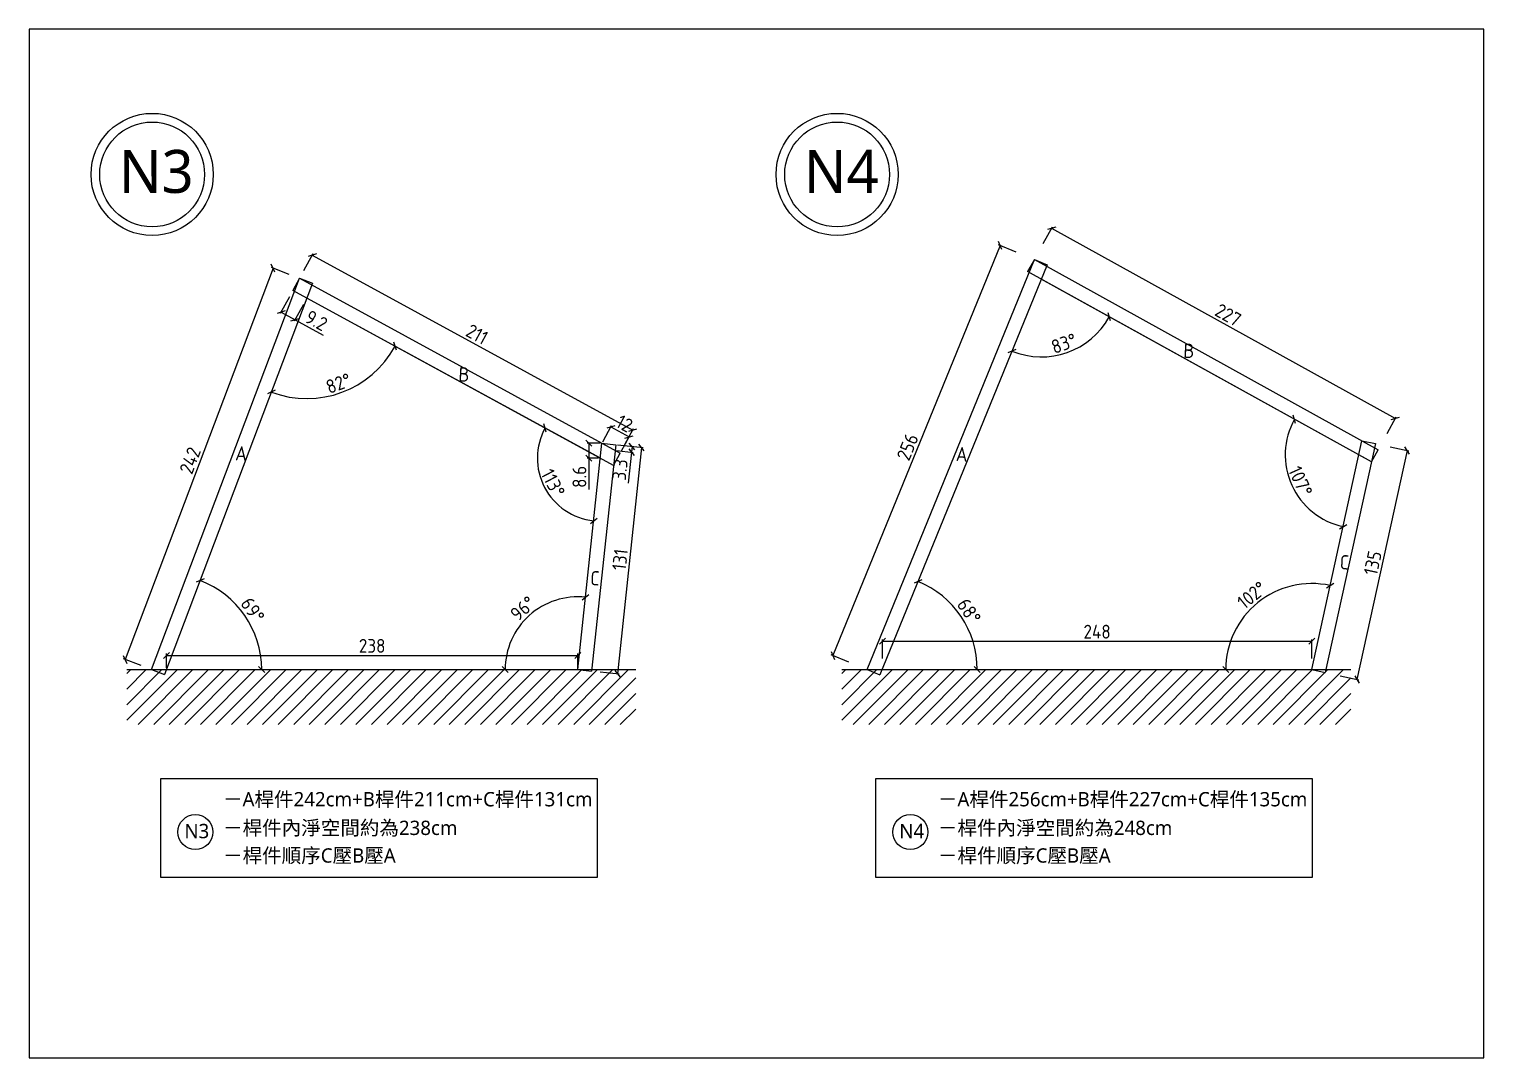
# Model space of a CAD drawing. Header units: centimetres. Extents: x -6116 to 16873, y -2889 to 4505.
# Drawn here: x -296 to 544, y 3911 to 4505 of the extents above; entities that cross this region are included whole.
import ezdxf

# ---------------------------------------------------------------- set-up
doc = ezdxf.new("R2010")
doc.units = ezdxf.units.CM
for name, color, linetype in [('5', 5, 'Continuous'), ('D_wood木做櫃', 30, 'Continuous'), ('frame圖框', 34, 'Continuous'), ('hatch填實', 8, 'Continuous'), ('planting植栽', 95, 'Continuous'), ('section剖面線', 1, 'Continuous')]:
    doc.layers.add(name, color=color, linetype=linetype)
doc.styles.get("Standard").update_dxf_attribs({"font": 'ISOCP.SHX', "bigfont": 'CHINESET.SHX'})
doc.dimstyles.new('AM_ISO', dxfattribs={"dimtxt": 3.5, "dimasz": 3.5, "dimexe": 1, "dimexo": 1, "dimgap": 1.5, "dimtad": 1, "dimdec": 0, "dimdsep": 46, "dimtxsty": 'Standard', "dimcen": 0, "dimclrd": 256, "dimclre": 256, "dimclrt": 2, "dimadec": 0, "dimazin": 2, "dimtp": 0.1, "dimtm": 0.1, "dimtfac": 0.71, "dimtdec": 0, "dimtmove": 0, "dimatfit": 3, "dimfxl": 1, "dimlwd": -1, "dimlwe": -1, "dimarcsym": 1})

# ---------------------------------------------------------------- blocks, each defined once
blk = doc.blocks.new('_Oblique')
at = {"color": 0, "linetype": 'ByBlock', "lineweight": -2}
blk.add_line((-0.5, -0.5), (0.5, 0.5), dxfattribs=at)
blk = doc.blocks.new('*D248')
at = {"layer": 'DEFPOINTS', "color": 0, "transparency": 16777216}
for p in [(-140.29, 4361), (-241.08, 4140.88), (-225.73, 4135.08)]:
    blk.add_point(p, dxfattribs=at)
at = {"layer": 'hatch填實', "linetype": 'ByBlock', "transparency": 16777216}
for p, q in [((-155.64, 4366.81), (-241.08, 4140.88)), ((-146.29, 4363.27), (-156.58, 4367.16)), ((-231.72, 4137.35), (-242.01, 4141.24))]:
    blk.add_line(p, q, dxfattribs=at)
at = {"layer": 'hatch填實', "transparency": 16777216, "xscale": 3.5, "yscale": 3.5, "zscale": 3.5}
for p, rotation in [((-155.64, 4366.81), 69.28526236128911), ((-241.08, 4140.88), 249.2852623612891)]:
    blk.add_blockref('_Oblique', p, dxfattribs=dict(at, rotation=rotation))
at = {"layer": 'hatch填實', "transparency": 16777216, "insert": (-203.5, 4255.79), "char_height": 8, "attachment_point": 5, "rotation": 69.28526}
blk.add_mtext('242', dxfattribs=at)
blk = doc.blocks.new('_ArchTick')
at = {"color": 0, "linetype": 'ByBlock', "const_width": 0.15}
blk.add_lwpolyline([(-0.5, -0.5), (0.5, 0.5)], dxfattribs=at)
blk = doc.blocks.new('*D249')
at = {"layer": 'DEFPOINTS', "color": 0, "transparency": 16777216}
for p in [(-140.29, 4361), (52.08, 4273.36), (44.8, 4260.02)]:
    blk.add_point(p, dxfattribs=at)
at = {"layer": 'hatch填實', "linetype": 'ByBlock', "transparency": 16777216}
for p, q in [((-137.8, 4365.56), (-132.54, 4375.22)), ((-133.01, 4374.34), (52.08, 4273.36)), ((47.29, 4264.58), (52.56, 4274.24))]:
    blk.add_line(p, q, dxfattribs=at)
at = {"layer": 'hatch填實', "transparency": 16777216, "xscale": 3.5, "yscale": 3.5, "zscale": 3.5}
for p, rotation in [((-133.01, 4374.34), 151.3838663368485), ((52.08, 4273.36), 331.3838663368485)]:
    blk.add_blockref('_Oblique', p, dxfattribs=dict(at, rotation=rotation))
at = {"layer": 'hatch填實', "transparency": 16777216, "insert": (-37.83, 4328.68), "char_height": 8, "attachment_point": 5, "rotation": 331.38387}
blk.add_mtext('211', dxfattribs=at)
blk = doc.blocks.new('*D250')
at = {"layer": 'DEFPOINTS', "color": 0, "transparency": 16777216}
for p in [(42.24, 4264.91), (28.33, 4134.23), (43.22, 4132.65)]:
    blk.add_point(p, dxfattribs=at)
at = {"layer": 'hatch填實', "linetype": 'ByBlock', "transparency": 16777216}
for p, q in [((57.13, 4263.33), (43.22, 4132.65)), ((47.18, 4264.39), (58.12, 4263.22)), ((33.28, 4133.71), (44.22, 4132.54))]:
    blk.add_line(p, q, dxfattribs=at)
at = {"layer": 'hatch填實', "transparency": 16777216, "xscale": 3.5, "yscale": 3.5, "zscale": 3.5}
for p, rotation in [((57.13, 4263.33), 83.92622348530516), ((43.22, 4132.65), 263.9262234853052)]:
    blk.add_blockref('_Oblique', p, dxfattribs=dict(at, rotation=rotation))
at = {"layer": 'hatch填實', "transparency": 16777216, "insert": (44.71, 4198.57), "char_height": 8, "attachment_point": 5, "rotation": 83.92622}
blk.add_mtext('131', dxfattribs=at)
blk = doc.blocks.new('*D251')
at = {"layer": 'DEFPOINTS', "color": 0, "transparency": 16777216}
for p in [(20.38, 4143.28), (-217.17, 4135.08), (20.38, 4135.08)]:
    blk.add_point(p, dxfattribs=at)
at = {"layer": 'hatch填實', "linetype": 'ByBlock', "transparency": 16777216}
for p, q in [((-217.17, 4136.08), (-217.17, 4144.28)), ((-217.17, 4143.28), (20.38, 4143.28)), ((20.38, 4136.08), (20.38, 4144.28))]:
    blk.add_line(p, q, dxfattribs=at)
at = {"layer": 'hatch填實', "transparency": 16777216, "xscale": 3.5, "yscale": 3.5, "zscale": 3.5, "rotation": 180}
blk.add_blockref('_Oblique', (-217.17, 4143.28), dxfattribs=at)
at = {"layer": 'hatch填實', "transparency": 16777216, "xscale": 3.5, "yscale": 3.5, "zscale": 3.5}
blk.add_blockref('_Oblique', (20.38, 4143.28), dxfattribs=at)
at = {"layer": 'hatch填實', "transparency": 16777216, "insert": (-98.4, 4148.78), "char_height": 8, "attachment_point": 5}
blk.add_mtext('238', dxfattribs=at)
blk = doc.blocks.new('*D252')
at = {"layer": 'DEFPOINTS', "color": 0, "transparency": 16777216}
for p in [(-132.81, 4358.17), (-166.6, 4156.65), (-234.63, 4135.08), (48.53, 4135.08), (-218.24, 4132.25)]:
    blk.add_point(p, dxfattribs=at)
at = {"layer": 'hatch填實', "linetype": 'ByBlock', "transparency": 16777216}
blk.add_arc((-217.17, 4135.08), 54.98, 360, 69.28526, dxfattribs=at)
at = {"layer": 'hatch填實', "transparency": 16777216, "xscale": 3.5, "yscale": 3.5, "zscale": 3.5}
for p, rotation in [((-197.73, 4186.51), 159.2852623612891), ((-162.19, 4135.08), 269.9999999999999)]:
    blk.add_blockref('_Oblique', p, dxfattribs=dict(at, rotation=rotation))
at = {"layer": 'hatch填實', "transparency": 16777216, "insert": (-167.41, 4169.46), "char_height": 8, "attachment_point": 5, "rotation": 304.64263}
blk.add_mtext('69°', dxfattribs=at)
blk = doc.blocks.new('*D253')
at = {"layer": 'DEFPOINTS', "color": 0, "transparency": 16777216}
for p in [(34.28, 4265.76), (2, 4172.84), (-234.63, 4135.08), (20.38, 4135.08), (48.53, 4135.08)]:
    blk.add_point(p, dxfattribs=at)
at = {"layer": 'hatch填實', "linetype": 'ByBlock', "transparency": 16777216}
blk.add_arc((20.38, 4135.08), 42, 83.92644, 180, dxfattribs=at)
at = {"layer": 'hatch填實', "transparency": 16777216, "xscale": 3.5, "yscale": 3.5, "zscale": 3.5}
for p, rotation in [((24.82, 4176.84), 353.9264444142086), ((-21.62, 4135.08), 270)]:
    blk.add_blockref('_Oblique', p, dxfattribs=dict(at, rotation=rotation))
at = {"layer": 'hatch填實', "transparency": 16777216, "insert": (-11.38, 4170.4), "char_height": 8, "attachment_point": 5, "rotation": 41.96322}
blk.add_mtext('96°', dxfattribs=at)
blk = doc.blocks.new('*D254')
at = {"layer": 'DEFPOINTS', "color": 0, "transparency": 16777216}
for p in [(-144.12, 4353.98), (34.28, 4265.76), (-2.59, 4251.52), (40.97, 4253), (20.38, 4135.08)]:
    blk.add_point(p, dxfattribs=at)
at = {"layer": 'hatch填實', "linetype": 'ByBlock', "transparency": 16777216}
blk.add_arc((33.37, 4257.15), 36.39, 151.38387, 263.92644, dxfattribs=at)
at = {"layer": 'hatch填實', "transparency": 16777216, "xscale": 3.5, "yscale": 3.5, "zscale": 3.5}
for p, rotation in [((1.42, 4274.58), 61.38386633684315), ((29.52, 4220.96), 353.9264444142086)]:
    blk.add_blockref('_Oblique', p, dxfattribs=dict(at, rotation=rotation))
at = {"layer": 'hatch填實', "transparency": 16777216, "insert": (6, 4242.81), "char_height": 8, "attachment_point": 5, "rotation": 297.65516}
blk.add_mtext('113°', dxfattribs=at)
blk = doc.blocks.new('*D255')
at = {"layer": 'DEFPOINTS', "color": 0, "transparency": 16777216}
for p in [(-144.12, 4353.98), (-132.81, 4358.17), (-129.34, 4291.94), (40.97, 4253), (-218.24, 4132.25)]:
    blk.add_point(p, dxfattribs=at)
at = {"layer": 'hatch填實', "linetype": 'ByBlock', "transparency": 16777216}
blk.add_arc((-136.06, 4349.58), 58.03, 249.28526, 331.38387, dxfattribs=at)
at = {"layer": 'hatch填實', "transparency": 16777216, "xscale": 3.5, "yscale": 3.5, "zscale": 3.5}
for p, rotation in [((-85.12, 4321.79), 61.38386633684311), ((-156.58, 4295.31), 159.2852623612889)]:
    blk.add_blockref('_Oblique', p, dxfattribs=dict(at, rotation=rotation))
at = {"layer": 'hatch填實', "transparency": 16777216, "insert": (-117.8, 4300.33), "char_height": 8, "attachment_point": 5, "rotation": 20.33456}
blk.add_mtext('82°', dxfattribs=at)
blk = doc.blocks.new('*D256')
at = {"layer": 'DEFPOINTS', "color": 0, "transparency": 16777216}
for p in [(283.94, 4371.84), (167.57, 4143.16), (187.39, 4135.08)]:
    blk.add_point(p, dxfattribs=at)
at = {"layer": 'hatch填實', "linetype": 'ByBlock', "transparency": 16777216}
for p, q in [((264.12, 4379.93), (167.57, 4143.16)), ((273.38, 4376.15), (263.19, 4380.3)), ((176.83, 4139.39), (166.64, 4143.54))]:
    blk.add_line(p, q, dxfattribs=at)
at = {"layer": 'hatch填實', "transparency": 16777216, "xscale": 3.5, "yscale": 3.5, "zscale": 3.5}
for p, rotation in [((264.12, 4379.93), 67.8153090542461), ((167.57, 4143.16), 247.8153090542461)]:
    blk.add_blockref('_Oblique', p, dxfattribs=dict(at, rotation=rotation))
at = {"layer": 'hatch填實', "transparency": 16777216, "insert": (210.75, 4263.62), "char_height": 8, "attachment_point": 5, "rotation": 67.81531}
blk.add_mtext('256', dxfattribs=at)
blk = doc.blocks.new('*D257')
at = {"layer": 'DEFPOINTS', "color": 0, "transparency": 16777216}
for p in [(283.94, 4371.84), (492.44, 4280.08), (482.46, 4262.04)]:
    blk.add_point(p, dxfattribs=at)
at = {"layer": 'hatch填實', "linetype": 'ByBlock', "transparency": 16777216}
for p, q in [((289.08, 4381.14), (294.4, 4390.76)), ((293.92, 4389.89), (492.44, 4280.08)), ((487.6, 4271.33), (492.93, 4280.96))]:
    blk.add_line(p, q, dxfattribs=at)
at = {"layer": 'hatch填實', "transparency": 16777216, "xscale": 3.5, "yscale": 3.5, "zscale": 3.5}
for p, rotation in [((293.92, 4389.89), 151.052243272779), ((492.44, 4280.08), 331.052243272779)]:
    blk.add_blockref('_Oblique', p, dxfattribs=dict(at, rotation=rotation))
at = {"layer": 'hatch填實', "transparency": 16777216, "insert": (395.84, 4339.8), "char_height": 8, "attachment_point": 5, "rotation": 331.05224}
blk.add_mtext('227', dxfattribs=at)
blk = doc.blocks.new('*D258')
at = {"layer": 'DEFPOINTS', "color": 0, "transparency": 16777216}
for p in [(480.88, 4265.52), (451.95, 4133.37), (470.23, 4129.37)]:
    blk.add_point(p, dxfattribs=at)
at = {"layer": 'hatch填實', "linetype": 'ByBlock', "transparency": 16777216}
for p, q in [((499.17, 4261.52), (470.23, 4129.37)), ((489.4, 4263.66), (500.14, 4261.3)), ((460.46, 4131.5), (471.21, 4129.15))]:
    blk.add_line(p, q, dxfattribs=at)
at = {"layer": 'hatch填實', "transparency": 16777216, "xscale": 3.5, "yscale": 3.5, "zscale": 3.5}
for p, rotation in [((499.17, 4261.52), 77.65033120042004), ((470.23, 4129.37), 257.6503312004201)]:
    blk.add_blockref('_Oblique', p, dxfattribs=dict(at, rotation=rotation))
at = {"layer": 'hatch填實', "transparency": 16777216, "insert": (479.33, 4196.62), "char_height": 8, "attachment_point": 5, "rotation": 77.65033}
blk.add_mtext('135', dxfattribs=at)
blk = doc.blocks.new('*D259')
at = {"layer": 'DEFPOINTS', "color": 0, "transparency": 16777216}
for p in [(291.35, 4368.82), (280.07, 4364.84), (292.29, 4315.84), (478.59, 4255.04), (194.8, 4132.06)]:
    blk.add_point(p, dxfattribs=at)
at = {"layer": 'hatch填實', "linetype": 'ByBlock', "transparency": 16777216}
blk.add_arc((287.95, 4360.48), 44.85, 247.81531, 331.05224, dxfattribs=at)
at = {"layer": 'hatch填實', "transparency": 16777216, "xscale": 3.5, "yscale": 3.5, "zscale": 3.5}
for p, rotation in [((327.2, 4338.77), 61.05224327278364), ((271.01, 4318.95), 157.8153090542475)]:
    blk.add_blockref('_Oblique', p, dxfattribs=dict(at, rotation=rotation))
at = {"layer": 'hatch填實', "transparency": 16777216, "insert": (301.04, 4323.37), "char_height": 8, "attachment_point": 5, "rotation": 19.43378}
blk.add_mtext('83°', dxfattribs=at)
blk = doc.blocks.new('*D260')
at = {"layer": 'DEFPOINTS', "color": 0, "transparency": 16777216}
for p in [(280.07, 4364.84), (473.07, 4267.23), (429.09, 4254.21), (478.59, 4255.04), (444.13, 4135.08)]:
    blk.add_point(p, dxfattribs=at)
at = {"layer": 'hatch填實', "linetype": 'ByBlock', "transparency": 16777216}
blk.add_arc((471.28, 4259.08), 42.47, 151.05224, 257.65076, dxfattribs=at)
at = {"layer": 'hatch填實', "transparency": 16777216, "xscale": 3.5, "yscale": 3.5, "zscale": 3.5}
for p, rotation in [((434.12, 4279.63), 61.05224327278361), ((462.2, 4217.59), 347.6507648122038)]:
    blk.add_blockref('_Oblique', p, dxfattribs=dict(at, rotation=rotation))
at = {"layer": 'hatch填實', "transparency": 16777216, "insert": (437.6, 4243.83), "char_height": 8, "attachment_point": 5, "rotation": 294.3515}
blk.add_mtext('107°', dxfattribs=at)
blk = doc.blocks.new('*D261')
at = {"layer": 'DEFPOINTS', "color": 0, "transparency": 16777216}
for p in [(291.35, 4368.82), (246.76, 4156.2), (178.27, 4135.08), (461.43, 4135.08), (194.8, 4132.06)]:
    blk.add_point(p, dxfattribs=at)
at = {"layer": 'hatch填實', "linetype": 'ByBlock', "transparency": 16777216}
blk.add_arc((196.03, 4135.08), 54.95, 360, 67.81531, dxfattribs=at)
at = {"layer": 'hatch填實', "transparency": 16777216, "xscale": 3.5, "yscale": 3.5, "zscale": 3.5}
for p, rotation in [((216.78, 4185.96), 157.8153090542474), ((250.99, 4135.08), 269.9999999999999)]:
    blk.add_blockref('_Oblique', p, dxfattribs=dict(at, rotation=rotation))
at = {"layer": 'hatch填實', "transparency": 16777216, "insert": (246.21, 4168.8), "char_height": 8, "attachment_point": 5, "rotation": 303.90765}
blk.add_mtext('68°', dxfattribs=at)
blk = doc.blocks.new('*D262')
at = {"layer": 'DEFPOINTS', "color": 0, "transparency": 16777216}
for p in [(473.07, 4267.23), (425.72, 4181.2), (178.27, 4135.08), (444.13, 4135.08), (461.43, 4135.08)]:
    blk.add_point(p, dxfattribs=at)
at = {"layer": 'hatch填實', "linetype": 'ByBlock', "transparency": 16777216}
blk.add_arc((444.13, 4135.08), 49.66, 77.65076, 180, dxfattribs=at)
at = {"layer": 'hatch填實', "transparency": 16777216, "xscale": 3.5, "yscale": 3.5, "zscale": 3.5}
for p, rotation in [((454.76, 4183.59), 347.6507648122038), ((394.47, 4135.08), 270)]:
    blk.add_blockref('_Oblique', p, dxfattribs=dict(at, rotation=rotation))
at = {"layer": 'hatch填實', "transparency": 16777216, "insert": (409.55, 4178.05), "char_height": 8, "attachment_point": 5, "rotation": 38.82538}
blk.add_mtext('102°', dxfattribs=at)
blk = doc.blocks.new('*D263')
at = {"layer": 'DEFPOINTS', "color": 0, "transparency": 16777216}
for p in [(444.13, 4151.45), (196.22, 4135.08), (444.13, 4135.08)]:
    blk.add_point(p, dxfattribs=at)
at = {"layer": 'hatch填實', "linetype": 'ByBlock', "transparency": 16777216}
for p, q in [((196.22, 4141.45), (196.22, 4152.45)), ((196.22, 4151.45), (444.13, 4151.45)), ((444.13, 4141.45), (444.13, 4152.45))]:
    blk.add_line(p, q, dxfattribs=at)
at = {"layer": 'hatch填實', "transparency": 16777216, "xscale": 3.5, "yscale": 3.5, "zscale": 3.5, "rotation": 180}
blk.add_blockref('_Oblique', (196.22, 4151.45), dxfattribs=at)
at = {"layer": 'hatch填實', "transparency": 16777216, "xscale": 3.5, "yscale": 3.5, "zscale": 3.5}
blk.add_blockref('_Oblique', (444.13, 4151.45), dxfattribs=at)
at = {"layer": 'hatch填實', "transparency": 16777216, "insert": (320.18, 4156.95), "char_height": 8, "attachment_point": 5}
blk.add_mtext('248', dxfattribs=at)
blk = doc.blocks.new('*D816')
at = {"layer": 'DEFPOINTS', "color": 0, "ltscale": 0.1, "transparency": 16777216}
for p in [(-144.12, 4353.98), (-136.06, 4349.58), (-142.9, 4337.06)]:
    blk.add_point(p, dxfattribs=at)
at = {"layer": 'section剖面線', "ltscale": 0.1, "transparency": 16777216}
for p, q in [((-146.17, 4350.24), (-151.44, 4340.58)), ((-138.1, 4345.83), (-143.38, 4336.18)), ((-150.96, 4341.46), (-142.9, 4337.06)), ((-142.9, 4337.06), (-126.65, 4328.18))]:
    blk.add_line(p, q, dxfattribs=at)
at = {"layer": 'section剖面線', "ltscale": 0.1, "transparency": 16777216, "xscale": 3.5, "yscale": 3.5, "zscale": 3.5}
for p, rotation in [((-150.96, 4341.46), 151.3568804597851), ((-142.9, 4337.06), 331.3568804597851)]:
    blk.add_blockref('_Oblique', p, dxfattribs=dict(at, rotation=rotation))
at = {"layer": 'section剖面線', "ltscale": 0.1, "transparency": 16777216, "insert": (-130.6, 4336.61), "char_height": 8, "attachment_point": 5, "rotation": 331.35688}
blk.add_mtext('9.2', dxfattribs=at)
blk = doc.blocks.new('*D817')
at = {"layer": 'DEFPOINTS', "color": 0, "ltscale": 0.1, "transparency": 16777216}
for p in [(49.92, 4269.41), (34.28, 4265.76), (44.8, 4260.02)]:
    blk.add_point(p, dxfattribs=at)
at = {"layer": 'section剖面線', "ltscale": 0.1, "transparency": 16777216}
for p, q in [((34.76, 4266.64), (39.88, 4276.03)), ((39.4, 4275.15), (49.92, 4269.41)), ((45.28, 4260.9), (50.4, 4270.29))]:
    blk.add_line(p, q, dxfattribs=at)
at = {"layer": 'section剖面線', "ltscale": 0.1, "transparency": 16777216, "xscale": 3.5, "yscale": 3.5, "zscale": 3.5}
for p, rotation in [((39.4, 4275.15), 151.3838663368875), ((49.92, 4269.41), 331.3838663368875)]:
    blk.add_blockref('_Oblique', p, dxfattribs=dict(at, rotation=rotation))
at = {"layer": 'section剖面線', "ltscale": 0.1, "transparency": 16777216, "insert": (47.3, 4277.11), "char_height": 8, "attachment_point": 5, "rotation": 331.38387}
blk.add_mtext('12', dxfattribs=at)
blk = doc.blocks.new('*D818')
at = {"layer": 'DEFPOINTS', "color": 0, "ltscale": 0.1, "transparency": 16777216}
for p in [(41.89, 4261.61), (42.24, 4264.91), (51.29, 4260.61)]:
    blk.add_point(p, dxfattribs=at)
at = {"layer": 'section剖面線', "ltscale": 0.1, "transparency": 16777216}
for p, q in [((42.88, 4261.51), (52.28, 4260.5)), ((43.23, 4264.81), (52.63, 4263.81)), ((51.29, 4260.61), (49.38, 4242.68)), ((51.64, 4263.91), (51.29, 4260.61))]:
    blk.add_line(p, q, dxfattribs=at)
at = {"layer": 'section剖面線', "ltscale": 0.1, "transparency": 16777216, "xscale": 3.5, "yscale": 3.5, "zscale": 3.5}
for p, rotation in [((51.29, 4260.61), 263.9172222725694), ((51.64, 4263.91), 83.91722227256943)]:
    blk.add_blockref('_Oblique', p, dxfattribs=dict(at, rotation=rotation))
at = {"layer": 'section剖面線', "ltscale": 0.1, "transparency": 16777216, "insert": (44.68, 4250.49), "char_height": 8, "attachment_point": 5, "rotation": 83.91722}
blk.add_mtext('3.3', dxfattribs=at)
blk = doc.blocks.new('*D825')
at = {"layer": 'DEFPOINTS', "color": 0, "ltscale": 0.1, "transparency": 16777216}
for p in [(34.28, 4265.76), (26.76, 4257.15), (33.37, 4257.15)]:
    blk.add_point(p, dxfattribs=at)
at = {"layer": 'section剖面線', "ltscale": 0.1, "transparency": 16777216}
for p, q in [((33.28, 4265.76), (25.76, 4265.76)), ((26.76, 4265.76), (26.76, 4257.15)), ((32.37, 4257.15), (25.76, 4257.15)), ((26.76, 4257.15), (26.76, 4239.05))]:
    blk.add_line(p, q, dxfattribs=at)
at = {"layer": 'section剖面線', "ltscale": 0.1, "transparency": 16777216, "xscale": 3.5, "yscale": 3.5, "zscale": 3.5}
for p, rotation in [((26.76, 4265.76), 90), ((26.76, 4257.15), 270)]:
    blk.add_blockref('_Oblique', p, dxfattribs=dict(at, rotation=rotation))
at = {"layer": 'section剖面線', "ltscale": 0.1, "transparency": 16777216, "insert": (21.26, 4246.35), "char_height": 8, "attachment_point": 5, "rotation": 90}
blk.add_mtext('8.6', dxfattribs=at)

msp = doc.modelspace()

# ---------------------------------------------------------------- hatches: boundary and pattern name
at = {"layer": 'planting植栽'}
h = msp.add_hatch(dxfattribs=at)
h.set_pattern_fill('ANSI31', color=256, scale=2)
h.set_pattern_definition([(45, (-586.559, 3552.8264), (-4.49013, 4.49013), [])])
h.paths.add_polyline_path([(-240.10548, 4135.07905), (53.75234, 4135.07905), (53.75234, 4103.45429), (-240.10548, 4103.45429)])
h = msp.add_hatch(dxfattribs=at)
h.set_pattern_fill('ANSI31', color=256, scale=2)
h.set_pattern_definition([(45, (-173.6586, 3552.8264), (-4.49013, 4.49013), [])])
h.paths.add_polyline_path([(172.79465, 4135.07905), (466.65247, 4135.07905), (466.65247, 4103.45429), (172.79465, 4103.45429)])

# ---------------------------------------------------------------- linework, layer by layer
at = {"layer": '5', "linetype": 'ByBlock'}
for points in [[(-220.34983, 4072.10047), (31.60043, 4072.10047), (31.60043, 4014.95072), (-220.34983, 4014.95072)], [(192.43197, 4072.10047), (444.38223, 4072.10047), (444.38223, 4014.95072), (192.43197, 4014.95072)]]:
    msp.add_lwpolyline(points, close=True, dxfattribs=at)
for centre, radius in [((-225.43124, 4420.95512), 35.27331), ((-225.43124, 4420.95512), 30.27331), ((-200.44621, 4041.26821), 10.0911), ((212.33559, 4041.26821), 10.0911)]:
    msp.add_circle(centre, radius, dxfattribs=at)
at = {"layer": '5', "color": 40, "linetype": 'ByBlock', "true_color": 0xf8d731}
for radius in [35.27331, 30.27331]:
    msp.add_circle((170.06938, 4420.95512), radius, dxfattribs=at)
at = {"layer": 'D_wood木做櫃'}
for p, q in [((187.39351, 4135.07905), (283.93896, 4371.84245)), ((291.34852, 4368.82098), (194.80125, 4132.05831)), ((283.93896, 4371.84245), (280.06687, 4364.84197)), ((283.93896, 4371.84245), (482.46028, 4262.0368)), ((283.93896, 4371.84245), (291.34852, 4368.82098)), ((-225.72811, 4135.07905), (-140.29165, 4361.00432)), ((-140.29165, 4361.00432), (-144.12316, 4353.98154)), ((-140.29165, 4361.00432), (44.80152, 4260.02063)), ((-140.29165, 4361.00432), (-132.80719, 4358.17398)), ((478.58819, 4255.03631), (280.06687, 4364.84197)), ((287.94665, 4360.48352), (287.94665, 4360.47859)), ((478.58723, 4255.03192), (287.94665, 4360.47859)), ((-132.80719, 4358.17398), (-218.24366, 4132.24871)), ((40.97001, 4252.99785), (-144.12316, 4353.98154)), ((-136.0584, 4349.58154), (-136.0584, 4349.57661)), ((33.3653, 4257.14192), (-136.0584, 4349.57661)), ((444.13477, 4135.07905), (473.06775, 4267.23197)), ((473.06775, 4267.23197), (480.8837, 4265.52079)), ((20.37752, 4135.07905), (34.28226, 4265.75976)), ((42.23788, 4264.91323), (28.33264, 4134.23258)), ((34.28226, 4265.75976), (42.23788, 4264.91323)), ((40.97001, 4252.99785), (44.80152, 4260.02063)), ((41.88601, 4261.61128), (41.88601, 4261.60635)), ((480.8837, 4265.52079), (451.94971, 4133.36802)), ((471.28144, 4259.07288), (471.2824, 4259.07728)), ((478.58819, 4255.03631), (482.46028, 4262.0368)), ((480.37264, 4263.19151), (480.37264, 4263.18658)), ((33.3653, 4257.14192), (33.3658, 4257.14658)), ((-225.72811, 4135.07905), (-218.24366, 4132.24871)), ((20.37752, 4135.07905), (28.33264, 4134.23258)), ((187.39351, 4135.07905), (194.80125, 4132.05831)), ((444.13477, 4135.07905), (451.94971, 4133.36802))]:
    msp.add_line(p, q, dxfattribs=at)
at = {"layer": 'frame圖框'}
msp.add_lwpolyline([(-296.48602, 4504.87243), (-296.48602, 3910.87243), (543.51398, 3910.87243), (543.51398, 4504.87243)], close=True, dxfattribs=at)
at = {"layer": 'hatch填實'}
for p, q in [((-234.62663, 4135.07905), (48.52892, 4135.07905)), ((178.27349, 4135.07905), (461.42905, 4135.07905))]:
    msp.add_line(p, q, dxfattribs=at)
at = {"layer": 'planting植栽'}
for p, q in [((-240.10548, 4135.07905), (53.75234, 4135.07905)), ((172.79465, 4135.07905), (466.65247, 4135.07905))]:
    msp.add_line(p, q, dxfattribs=at)

# ---------------------------------------------------------------- texts
at = {"layer": '5', "linetype": 'ByBlock', "attachment_point": 1}
for s, insert, char_height in [('{\\fMicrosoft JhengHei|b0|i0|c136|p34;N3}', (-244.54855, 4435.12114), 24.8271142), ('{\\fMicrosoft JhengHei|b0|i0|c136|p34;N4}', (150.95207, 4435.12114), 24.8271142), ('{\\fMicrosoft JhengHei|b0|i0|c136|p34;－A桿件242cm+B桿件211cm+C桿件131cm}', (-184.52542, 4064.37467), 8.2757047), ('{\\fMicrosoft JhengHei|b0|i0|c136|p34;－A桿件256cm+B桿件227cm+C桿件135cm}', (228.25638, 4064.37467), 8.2757047), ('{\\fMicrosoft JhengHei|b0|i0|c136|p34;－桿件內淨空間約為238cm}', (-184.52542, 4047.83999), 8.2757047), ('{\\fMicrosoft JhengHei|b0|i0|c136|p34;－桿件內淨空間約為248cm}', (228.25638, 4047.83999), 8.2757047), ('{\\fMicrosoft JhengHei|b0|i0|c136|p34;－桿件順序C壓B壓A}', (-184.52542, 4031.87832), 8.2757047), ('{\\fMicrosoft JhengHei|b0|i0|c136|p34;－桿件順序C壓B壓A}', (228.25638, 4031.87832), 8.2757047)]:
    msp.add_mtext(s, dxfattribs=dict(at, insert=insert, char_height=char_height))
at = {"layer": '5', "linetype": 'ByBlock', "char_height": 8.2757, "attachment_point": 1}
for s, insert, rotation in [('B', (370.24692, 4323.41275), 356.95459973), ('B', (-48.33582, 4309.77192), 356.93986089), ('A', (-177.02647, 4264.22187), 355.93986089), ('A', (238.91779, 4263.73385), 356.95459973), ('C', (460.59151, 4201.30501), 356.95459973), ('C', (27.78135, 4192.09691), 356.93986089)]:
    msp.add_mtext(s, dxfattribs=dict(at, insert=insert, rotation=rotation))
at = {"layer": '5', "linetype": 'ByBlock', "char_height": 8.2757047, "width": 13.3778984, "attachment_point": 1}
for s, insert in [('{\\fMicrosoft JhengHei|b0|i0|c136|p34;N3}', (-206.81865, 4045.99021)), ('{\\fMicrosoft JhengHei|b0|i0|c136|p34;N4}', (205.96316, 4045.99021))]:
    msp.add_mtext(s, dxfattribs=dict(at, insert=insert))

# ---------------------------------------------------------------- dimensions: what is measured, and where the dimension line sits
at = {"layer": 'hatch填實'}
for p1, p2, distance, picture, middle in [((283.93896, 4371.84245), (482.46028, 4262.0368), 20.62145, '*D257', (395.8431, 4339.79819)), ((283.93896, 4371.84245), (187.3917, 4135.07979), -21.4067, '*D256', (210.74976, 4263.62121)), ((-140.29165, 4361.00432), (-225.72811, 4135.07905), -16.40918, '*D248', (-203.50344, 4255.79158)), ((-140.29165, 4361.00432), (44.80152, 4260.02063), 15.19403, '*D249', (-37.83351, 4328.67938)), ((42.23788, 4264.91323), (28.33264, 4134.23258), 14.97446, '*D250', (44.70654, 4198.57042)), ((480.8837, 4265.52079), (451.94971, 4133.36802), 18.71448, '*D258', (479.32541, 4196.61813))]:
    dim = msp.add_aligned_dim(p1=p1, p2=p2, distance=distance, dimstyle='AM_ISO', override={"dimtxt": 8, "dimblk": 'Oblique', "dimclrt": 256, "dimldrblk": 'ArchTick', "dimfxl": 10, "dimfxlon": 1}, dxfattribs=at)
    dim.commit()
    dim.dimension.update_dxf_attribs({"geometry": picture, "text_midpoint": middle})
for base, line1, line2, picture, middle in [((246.76447, 4156.2018), ((178.27349, 4135.07905), (461.42905, 4135.07905)), ((291.34852, 4368.82098), (194.80125, 4132.05831)), '*D261', (246.2054, 4168.8032)), ((292.29462, 4315.8421), ((291.34852, 4368.82098), (194.80125, 4132.05831)), ((478.58819, 4255.03631), (280.06687, 4364.84197)), '*D259', (301.04124, 4323.37301)), ((429.09233, 4254.20685), ((444.13477, 4135.07905), (473.06775, 4267.23197)), ((478.58819, 4255.03631), (280.06687, 4364.84197)), '*D260', (437.60127, 4243.8332)), ((-166.59875, 4156.64581), ((-234.62663, 4135.07905), (48.52892, 4135.07905)), ((-132.80719, 4358.17398), (-218.24366, 4132.24871)), '*D252', (-167.41476, 4169.45986)), ((-129.33563, 4291.94436), ((-132.80719, 4358.17398), (-218.24366, 4132.24871)), ((40.97001, 4252.99785), (-144.12316, 4353.98154)), '*D255', (-117.80395, 4300.32803)), ((-2.58756, 4251.51768), ((20.37752, 4135.07905), (34.28226, 4265.75976)), ((40.97001, 4252.99785), (-144.12316, 4353.98154)), '*D254', (6.00359, 4242.8084)), ((425.71881, 4181.19884), ((178.27349, 4135.07905), (461.42905, 4135.07905)), ((444.13477, 4135.07905), (473.06775, 4267.23197)), '*D262', (409.55135, 4178.05316)), ((2.00036, 4172.8398), ((-234.62663, 4135.07905), (48.52892, 4135.07905)), ((20.37752, 4135.07905), (34.28226, 4265.75976)), '*D253', (-11.38029, 4170.39523))]:
    dim = msp.add_angular_dim_2l(base=base, line1=line1, line2=line2, dimstyle='AM_ISO', override={"dimtxt": 8, "dimblk": 'Oblique', "dimclrt": 256, "dimldrblk": 'ArchTick', "dimfxl": 10, "dimfxlon": 1}, dxfattribs=at)
    dim.commit()
    dim.dimension.update_dxf_attribs({"geometry": picture, "text_midpoint": middle})
for base, p1, p2, picture, middle in [((444.13477, 4151.44518), (196.22387, 4135.07905), (444.13477, 4135.07905), '*D263', (320.17932, 4156.94597)), ((20.37752, 4143.27907), (-217.17333, 4135.07905), (20.37752, 4135.07905), '*D251', (-98.3979, 4148.77986))]:
    dim = msp.add_linear_dim(base=base, p1=p1, p2=p2, dimstyle='AM_ISO', override={"dimtxt": 8, "dimblk": 'Oblique', "dimclrt": 256, "dimldrblk": 'ArchTick', "dimfxl": 10, "dimfxlon": 1}, dxfattribs=at)
    dim.commit()
    dim.dimension.update_dxf_attribs({"geometry": picture, "text_midpoint": middle})
at = {"layer": 'section剖面線', "ltscale": 0.1}
for p1, p2, distance, picture, middle in [((-144.12316, 4353.98154), (-136.0584, 4349.57661), -14.2655, '*D816', (-130.59981, 4336.61049)), ((34.28226, 4265.75976), (44.80152, 4260.02063), 10.69403, '*D817', (47.29822, 4277.10678)), ((42.23788, 4264.91323), (41.88601, 4261.61128), 9.45466, '*D818', (44.67762, 4250.48715))]:
    dim = msp.add_aligned_dim(p1=p1, p2=p2, distance=distance, dimstyle='AM_ISO', override={"dimtxt": 8, "dimdec": 1, "dimblk": 'Oblique', "dimblk1": 'Oblique', "dimblk2": 'Oblique', "dimclrt": 256, "dimtdec": 1, "dimldrblk": 'ArchTick', "dimfxl": 10, "dimfxlon": 1}, dxfattribs=at)
    dim.commit()
    dim.dimension.update_dxf_attribs({"geometry": picture, "text_midpoint": middle})
dim = msp.add_linear_dim(base=(26.75979, 4257.14658), p1=(34.28226, 4265.75976), p2=(33.3658, 4257.14658), angle=90, dimstyle='AM_ISO', override={"dimtxt": 8, "dimdec": 1, "dimblk": 'Oblique', "dimblk1": 'Oblique', "dimblk2": 'Oblique', "dimclrt": 256, "dimtdec": 1, "dimldrblk": 'ArchTick', "dimfxl": 10, "dimfxlon": 1}, dxfattribs=at)
dim.commit()
dim.dimension.update_dxf_attribs({"geometry": '*D825', "text_midpoint": (21.25979, 4246.34815)})

doc.saveas('drawing.dxf')
